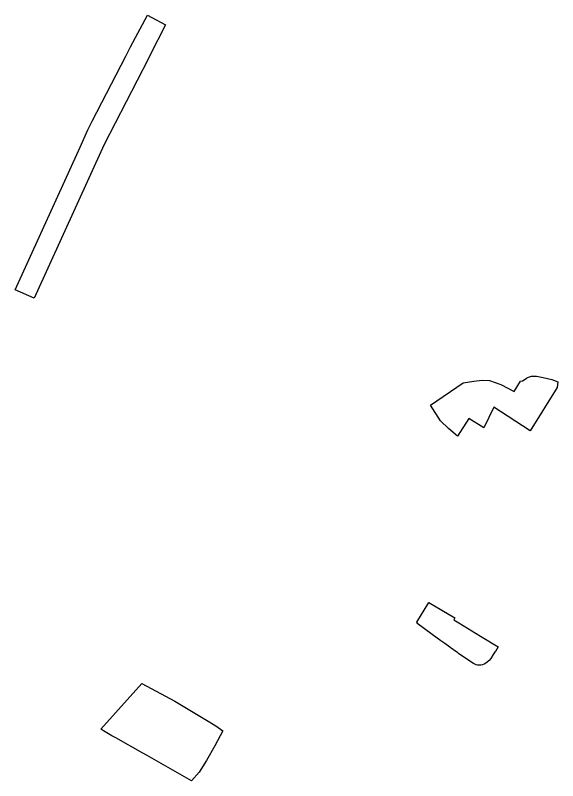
# Model space of a CAD drawing. Header units: millimetres. Extents: x 734061 to 736248, y 4017837 to 4020740.
# Drawn here: x 735518.7 to 735727.2, y 4018602 to 4018896.1 of the extents above; entities that cross this region are included whole.
import ezdxf

# ---------------------------------------------------------------- set-up
doc = ezdxf.new("R2010")
doc.units = ezdxf.units.MM
doc.layers.add('bolvar', color=143, linetype='Continuous', true_color=0x3faae0)
doc.layers.add('park', color=3, linetype='Continuous', true_color=0x1ffa07)

msp = doc.modelspace()

# ---------------------------------------------------------------- linework, layer by layer
at = {"layer": 'bolvar'}
msp.add_lwpolyline([(735569.58, 4018896.08), (735576.46, 4018892.41), (735570.43, 4018880.61), (735569.73, 4018879.28), (735552.92, 4018846.46), (735526.02, 4018787.41), (735518.73, 4018790.56), (735543.6, 4018845.46), (735546.57, 4018852.06), (735548.24, 4018855.43), (735561.22, 4018880.36), (735563.04, 4018883.9)], close=True, dxfattribs=at)
at = {"layer": 'park'}
for points in [[(735727, 4018753.12), (735716.64, 4018736.43), (735702.6, 4018745.55), (735698.73, 4018737.57), (735693, 4018741.15), (735688.66, 4018734.32), (735685.25, 4018737.37), (735682.1, 4018740.24), (735678.3, 4018746.29), (735690.81, 4018754.81), (735694.93, 4018755.52), (735698.09, 4018755.92), (735700.99, 4018755.82), (735705.27, 4018754.27), (735710.38, 4018751.57), (735712.81, 4018755.44), (735713.59, 4018755.64), (735714.33, 4018756.06), (735715.13, 4018756.61), (735715.98, 4018757), (735717.11, 4018757.38), (735718.38, 4018757.48), (735719.06, 4018757.43), (735720.35, 4018757.19), (735721.58, 4018756.96), (735724.89, 4018756.12), (735727.16, 4018755.26)], [(735704.31, 4018653.48), (735703.76, 4018652.53), (735703.21, 4018651.58), (735703.09, 4018651.63), (735702.42, 4018650.43), (735701.49, 4018649), (735700.79, 4018648.23), (735700.09, 4018647.53), (735699.21, 4018646.93), (735698.25, 4018646.51), (735697.57, 4018646.36), (735696.89, 4018646.32), (735696.33, 4018646.43), (735695.79, 4018646.54), (735695.28, 4018646.72), (735694.79, 4018646.97), (735690.74, 4018649.73), (735689.08, 4018650.92), (735688.63, 4018651.24), (735687.25, 4018652.21), (735687.04, 4018652.36), (735686.41, 4018652.81), (735685.7, 4018653.31), (735683.8, 4018654.66), (735682.28, 4018655.77), (735678.98, 4018658.11), (735673.06, 4018662.55), (735673.24, 4018662.85), (735673.06, 4018662.96), (735677.67, 4018670.48), (735687.62, 4018664.52), (735687.19, 4018663.86), (735689.17, 4018662.59), (735697.48, 4018657.47)], [(735551.65, 4018621.73), (735567.32, 4018639.37), (735580.02, 4018632.49), (735591.62, 4018625.63), (735595.75, 4018623.13), (735598.49, 4018621.19), (735595.37, 4018615.37), (735592.21, 4018609.71), (735589.43, 4018605.26), (735586.46, 4018601.99), (735569.37, 4018611.71), (735567.75, 4018612.6), (735557.41, 4018618.41), (735555.88, 4018619.29), (735553.23, 4018620.78)]]:
    msp.add_lwpolyline(points, close=True, dxfattribs=at)

doc.saveas('drawing.dxf')
